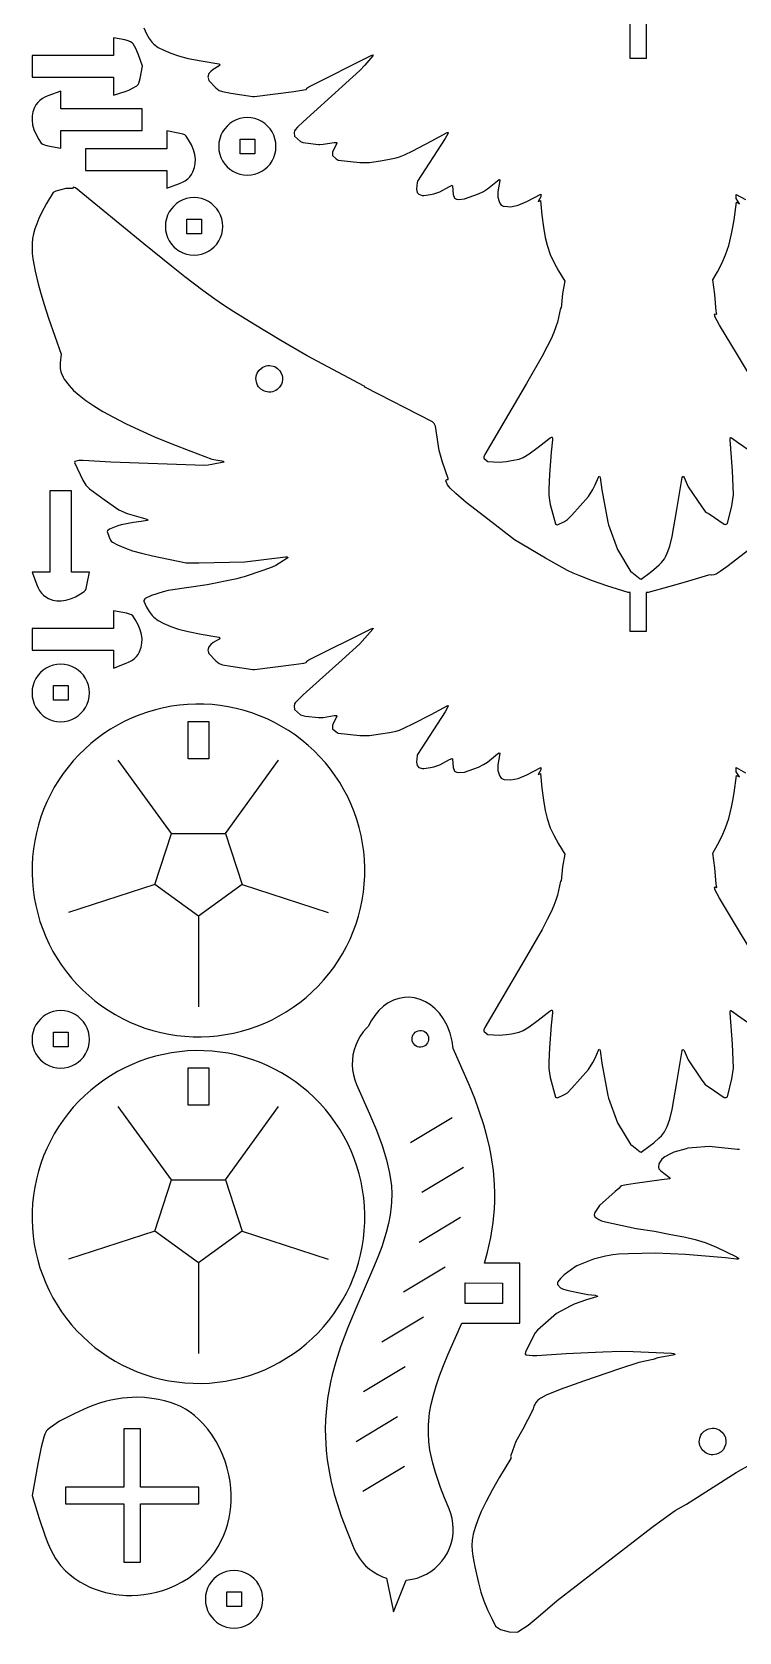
# Model space of a CAD drawing. Header units: millimetres. Extents: x 5 to 593, y 5 to 395.
# Drawn here: x 5 to 111.1, y 5.8 to 245.9 of the extents above; entities that cross this region are included whole.
import ezdxf

# ---------------------------------------------------------------- set-up
doc = ezdxf.new("R2010")
doc.units = ezdxf.units.MM
doc.layers.add('CUT', color=1, linetype='Continuous')
doc.layers.add('ENGRAVE', color=5, linetype='Continuous')

msp = doc.modelspace()

# ---------------------------------------------------------------- linework, layer by layer
at = {"layer": 'CUT'}
for points in [[(97.13, 247.77), (97.13, 241.89), (94.74, 241.89), (94.73, 247.77)], [(21.76, 246.47), (22.17, 245.57), (22.57, 244.88), (23.02, 244.29), (23.29, 244.03), (23.93, 243.55), (24.75, 243.11), (25.81, 242.67), (26.99, 242.27), (28.44, 241.9), (30.36, 241.51), (33.03, 241.06), (33.12, 241.01), (33.17, 240.89), (33.07, 240.77), (32.16, 240.22), (31.82, 239.93), (31.54, 239.61), (31.39, 239.09), (31.4, 238.96), (31.52, 238.59), (32.57, 237.48), (33.05, 237.09), (33.57, 236.91), (34.83, 236.69), (38.11, 236.17), (38.39, 236.17), (44.27, 236.93), (45.79, 237.16), (46.13, 237.25), (46.22, 237.3), (46.17, 237.39), (46.22, 237.45), (46.52, 237.64), (55.86, 242.31), (56.18, 242.42), (56.2, 242.36), (56.15, 242.26), (54.94, 240.88), (54.16, 240.06), (51.54, 237.66), (45.67, 232.37), (44.83, 231.56), (44.48, 231.19), (44.37, 231.02), (44.32, 230.7), (44.37, 230.21), (45.3, 229.41), (45.65, 229.29), (46.04, 229.21), (47.98, 228.99), (48.2, 228.99), (48.69, 229.01), (50.35, 229.28), (50.68, 229.29), (50.73, 229.23), (50.74, 229.12), (50.2, 228.08), (50.1, 227.8), (50.06, 227.42), (50.09, 227.31), (50.65, 226.82), (50.94, 226.63), (54.16, 226.29), (55.65, 226.29), (57.29, 226.52), (58.63, 226.75), (59.65, 226.96), (60.12, 227.11), (60.87, 227.43), (62.14, 228.03), (64.9, 229.46), (67.3, 230.75), (67.41, 230.79), (67.44, 230.71), (67.4, 230.57), (66.99, 229.86), (62.82, 223.46), (62.76, 223.29), (62.67, 222.27), (62.77, 221.78), (63.04, 221.51), (63.55, 221.34), (63.8, 221.33), (64.79, 221.47), (65.28, 221.57), (66.17, 221.89), (67.63, 222.68), (68.04, 222.86), (68.09, 222.78), (68.16, 221.49), (68.39, 220.93), (68.67, 220.77), (69.02, 220.73), (69.86, 220.81), (71.97, 221.55), (72.73, 221.94), (73.31, 222.31), (74.83, 223.54), (75.09, 223.7), (75.16, 223.65), (75.18, 223.59), (74.89, 221.89), (74.87, 221.58), (74.9, 221.05), (75.08, 220.43), (75.19, 220.18), (75.37, 219.89), (75.67, 219.73), (75.84, 219.7), (76.83, 219.64), (77.95, 219.85), (79.21, 220.41), (81.32, 221.5), (81.31, 221.12), (80.94, 220.43), (81.3, 220.59), (81.49, 218.38), (81.71, 216.57), (81.97, 215.04), (82.26, 213.85), (82.75, 212.45), (83.26, 211.33), (83.97, 210.02), (84.92, 208.47), (84.59, 206.6), (84.39, 204.41), (84.3, 204.41), (83.81, 202.32), (83.59, 201.59), (83.29, 200.78), (82.87, 199.83), (82.29, 198.66), (81.51, 197.2), (79.19, 193.12), (72.92, 182.48), (72.79, 182.13), (72.8, 181.92), (73.16, 181.55), (73.36, 181.43), (75.09, 181.32), (76.17, 181.42), (76.93, 181.54), (78.09, 181.78), (78.68, 182.03), (79.6, 182.58), (80.92, 183.55), (82.75, 184.96), (82.91, 185.07), (83.01, 185.06), (83.07, 184.88), (83.06, 184.67), (82.88, 182.83), (82.63, 179.43), (82.54, 177.28), (82.55, 176.33), (82.61, 175.6), (82.73, 174.97), (83.55, 172.03), (83.68, 171.95), (83.84, 171.92), (84.88, 172.41), (85.31, 172.68), (85.97, 173.35), (88.48, 176.15), (89.11, 177.2), (89.47, 177.88), (89.98, 179.05), (90.05, 179.16), (90.14, 179.22), (90.21, 179.01), (90.49, 177.14), (91.38, 172.28), (91.49, 171.88), (92.82, 168.19), (94.83, 164.85), (94.94, 164.79), (95, 164.81), (96.21, 163.81), (96.39, 163.76), (97.74, 164.75), (98.27, 165.18), (99.1, 165.91), (99.41, 166.24), (99.87, 166.82), (100.04, 167.1), (100.29, 167.63), (100.67, 168.71), (101.01, 170.16), (101.75, 174.21), (102.52, 179.01), (102.65, 179.16), (102.73, 179.14), (102.83, 179.02), (103.45, 177.62), (105.49, 174.59), (105.99, 173.92), (106.17, 173.77), (106.58, 173.54), (108.83, 171.98), (108.98, 171.96), (109.15, 171.98), (109.31, 172.08), (109.97, 174.77), (110.23, 176.38), (110.19, 177.63), (110.06, 179.98), (109.72, 184.66), (109.72, 184.81), (109.78, 185), (109.85, 185.01), (110.1, 184.88), (110.84, 184.31), (114.48, 181.79)], [(115.47, 170.38), (109.24, 165.62), (108.25, 164.9), (107.63, 164.48), (107.27, 164.38), (106.92, 164.35), (106.76, 164.4), (106.46, 164.33), (103, 163.3), (100.67, 162.65), (97.43, 161.77), (97.13, 161.77), (97.13, 155.89), (94.74, 155.89), (94.73, 161.77), (94.43, 161.77), (91.25, 162.77), (89.1, 163.52), (87.19, 164.23), (86.2, 164.66), (85.35, 165.07), (82.05, 166.92), (77.39, 169.66), (72.93, 173.08), (70.14, 175.27), (68.57, 176.6), (67.75, 177.4), (67.35, 177.92), (67.1, 178.48), (67.11, 178.6), (67.2, 178.68), (67.44, 178.69), (67.41, 178.84), (66.6, 181.32), (66.09, 183.08), (65.52, 186.7), (65.33, 187.11), (65.08, 187.38), (54.92, 192.58), (54.91, 192.65), (54.85, 192.7), (46.29, 197.24), (42.33, 199.56), (38.28, 202.01), (35.25, 203.88), (33.73, 204.87), (32.44, 205.74), (30.62, 207.07), (27.92, 209.14), (25.9, 210.72), (21.77, 214.06), (11.54, 222.49), (11.19, 222.57), (11.16, 222.53), (11.19, 222.43), (11, 222.39), (10.05, 222.36), (8.59, 221.96), (8.15, 221.75), (7.19, 220.13), (6.44, 218.73), (6.03, 217.88), (5.7, 217.09), (5.43, 216.33), (5.23, 215.59), (5.09, 214.87), (5.02, 214.14), (5, 213.4), (5.04, 212.62), (5.13, 211.8), (5.48, 209.98), (5.93, 208.05), (6.32, 206.62), (6.82, 204.94), (7.47, 202.93), (9.37, 197.49), (9.21, 196.23), (9.22, 195.38), (9.32, 194.85), (9.4, 194.59), (9.65, 194.04), (9.83, 193.75), (10.56, 192.79), (11.24, 192.08), (12.07, 191.34), (13.07, 190.57), (14.25, 189.77), (15.63, 188.92), (17.22, 188.04), (19.03, 187.12), (21.09, 186.15), (23.39, 185.13), (25.97, 184.06), (28.83, 182.94), (31.99, 181.77), (33.45, 181.5), (33.66, 181.44), (33.79, 181.35), (33.78, 181.32), (31.97, 180.94), (31.4, 180.84), (30.87, 180.81), (16.83, 181.29), (12.67, 181.54), (12.03, 181.54), (11.44, 181.42), (11.37, 181.28), (12.63, 178.6), (13.08, 177.85), (13.36, 177.55), (13.63, 177.31), (15.82, 175.68), (18.02, 174.16), (19.27, 173.61), (22.06, 172.78), (22.39, 172.64), (22.36, 172.58), (22.26, 172.55), (21.38, 172.41), (20.21, 172.27), (18.36, 171.9), (17.88, 171.77), (16.64, 171.27), (16.32, 171), (16.27, 170.88), (16.55, 170.03), (16.75, 169.62), (16.87, 169.47), (17.08, 169.29), (17.81, 168.89), (19, 168.38), (20.07, 168.01), (21.42, 167.64), (23.05, 167.26), (28.11, 166.19), (30.01, 166.18), (36.9, 166.35), (43.05, 167.09), (43.3, 167.1), (43.4, 167.02), (43.37, 166.93), (42.15, 166.16), (41.57, 165.82), (41.02, 165.56), (39.64, 165.06), (36.82, 164.12), (36.24, 163.96), (35.74, 163.78), (31.25, 162.9), (25.43, 162.04), (24.69, 161.86), (22.93, 161.32), (21.99, 160.87), (21.9, 160.81), (21.75, 160.57), (21.76, 160.47), (22.17, 159.57), (22.57, 158.88), (23.02, 158.29), (23.29, 158.03), (23.93, 157.55), (24.75, 157.11), (25.81, 156.67), (26.99, 156.27), (28.44, 155.9), (30.36, 155.51), (33.03, 155.06), (33.12, 155.01), (33.17, 154.89), (33.07, 154.77), (32.16, 154.22), (31.82, 153.93), (31.54, 153.61), (31.39, 153.09), (31.4, 152.96), (31.52, 152.59), (32.57, 151.48), (33.05, 151.09), (33.57, 150.91), (34.83, 150.69), (38.11, 150.17), (38.39, 150.17), (44.27, 150.93), (45.79, 151.16), (46.13, 151.25), (46.22, 151.3), (46.17, 151.39), (46.22, 151.45), (46.52, 151.64), (55.86, 156.31), (56.18, 156.42), (56.2, 156.36), (56.15, 156.26), (54.94, 154.88), (54.16, 154.06), (51.54, 151.66), (45.67, 146.37), (44.83, 145.56), (44.48, 145.19), (44.37, 145.02), (44.32, 144.7), (44.37, 144.21), (45.3, 143.41), (45.65, 143.29), (46.04, 143.21), (47.98, 142.99), (48.2, 142.99), (48.69, 143.01), (50.35, 143.28), (50.68, 143.29), (50.73, 143.23), (50.74, 143.12), (50.2, 142.08), (50.1, 141.8), (50.06, 141.42), (50.09, 141.31), (50.65, 140.82), (50.94, 140.63), (54.16, 140.29), (55.65, 140.29), (57.29, 140.52), (58.63, 140.75), (59.65, 140.96), (60.12, 141.11), (60.87, 141.43), (62.14, 142.03), (64.9, 143.46), (67.3, 144.75), (67.41, 144.79), (67.44, 144.71), (67.4, 144.57), (66.99, 143.86), (62.82, 137.46), (62.76, 137.29), (62.67, 136.27), (62.77, 135.78), (63.04, 135.51), (63.55, 135.34), (63.8, 135.33), (64.79, 135.47), (65.28, 135.57), (66.17, 135.89), (67.63, 136.68), (68.04, 136.86), (68.09, 136.78), (68.16, 135.49), (68.39, 134.93), (68.67, 134.77), (69.02, 134.73), (69.86, 134.81), (71.97, 135.55), (72.73, 135.94), (73.31, 136.31), (74.83, 137.54), (75.09, 137.7), (75.16, 137.65), (75.18, 137.59), (74.89, 135.89), (74.87, 135.58), (74.9, 135.05), (75.08, 134.43), (75.19, 134.18), (75.37, 133.89), (75.67, 133.73), (75.84, 133.7), (76.83, 133.64), (77.95, 133.85), (79.21, 134.41), (81.32, 135.5), (81.31, 135.12), (80.94, 134.43), (81.3, 134.59), (81.49, 132.38), (81.71, 130.57), (81.97, 129.04), (82.26, 127.85), (82.75, 126.45), (83.26, 125.33), (83.97, 124.02), (84.92, 122.47), (84.59, 120.6), (84.39, 118.41), (84.3, 118.41), (83.81, 116.32), (83.59, 115.59), (83.29, 114.78), (82.87, 113.83), (82.29, 112.66), (81.51, 111.2), (79.19, 107.12), (72.92, 96.48), (72.79, 96.13), (72.8, 95.92), (73.16, 95.55), (73.36, 95.43), (75.09, 95.32), (76.17, 95.42), (76.93, 95.54), (78.09, 95.78), (78.68, 96.03), (79.6, 96.58), (80.92, 97.55), (82.75, 98.96), (82.91, 99.07), (83.01, 99.06), (83.07, 98.88), (83.06, 98.67), (82.88, 96.83), (82.63, 93.43), (82.54, 91.28), (82.55, 90.33), (82.61, 89.6), (82.73, 88.97), (83.55, 86.03), (83.68, 85.95), (83.84, 85.92), (84.88, 86.41), (85.31, 86.68), (85.97, 87.35), (88.48, 90.15), (89.11, 91.2), (89.47, 91.88), (89.98, 93.05), (90.05, 93.16), (90.14, 93.22), (90.21, 93.01), (90.49, 91.14), (91.38, 86.28), (91.49, 85.88), (92.82, 82.19), (94.83, 78.85), (94.94, 78.79), (95, 78.81), (96.21, 77.81), (96.39, 77.76), (97.74, 78.75), (98.27, 79.18), (99.1, 79.91), (99.41, 80.24), (99.87, 80.82), (100.04, 81.1), (100.29, 81.63), (100.67, 82.71), (101.01, 84.16), (101.75, 88.21), (102.52, 93.01), (102.65, 93.16), (102.73, 93.14), (102.83, 93.02), (103.45, 91.62), (105.49, 88.59), (105.99, 87.92), (106.17, 87.77), (106.58, 87.54), (108.83, 85.98), (108.98, 85.96), (109.15, 85.98), (109.31, 86.08), (109.97, 88.77), (110.23, 90.38), (110.19, 91.63), (110.06, 93.98), (109.72, 98.66), (109.72, 98.81), (109.78, 99), (109.85, 99.01), (110.1, 98.88), (110.84, 98.31), (114.48, 95.79)], [(119.86, 182.38), (110.81, 197.39), (108.14, 201.88), (107.43, 203.17), (107.43, 203.32), (107.38, 203.51), (107.46, 203.47), (107.45, 203.54), (107.49, 203.56), (107.69, 203.49), (107.71, 203.54), (107.61, 203.98), (107.45, 206.45), (107.11, 208.65), (107.82, 209.89), (108.48, 211.13), (109.03, 212.41), (109.51, 213.84), (109.93, 215.56), (110.12, 216.56), (110.31, 217.67), (110.66, 220.31), (111.12, 220.09), (110.65, 220.85), (110.63, 221.48), (112.04, 220.71)], [(119.86, 96.38), (110.81, 111.39), (108.14, 115.88), (107.43, 117.17), (107.43, 117.32), (107.38, 117.51), (107.46, 117.47), (107.45, 117.54), (107.49, 117.56), (107.69, 117.49), (107.71, 117.54), (107.61, 117.98), (107.45, 120.45), (107.11, 122.65), (107.82, 123.89), (108.48, 125.13), (109.03, 126.41), (109.51, 127.84), (109.93, 129.56), (110.12, 130.56), (110.31, 131.67), (110.66, 134.31), (111.12, 134.09), (110.65, 134.85), (110.63, 135.48), (112.04, 134.71)], [(111.15, 78.18), (110.81, 78.15), (106.56, 78.6), (104.01, 78.44), (103.36, 78.38), (103.12, 78.28), (101.26, 77.76), (100.79, 77.54), (99.92, 77.07), (99.47, 76.71), (99.26, 76.44), (99.02, 76.03), (99, 75.52), (99.04, 75.28), (99.32, 74.97), (100.63, 73.98), (100.72, 73.88), (100.69, 73.78), (99.41, 73.63), (95.49, 73.08), (94.16, 72.87), (93.44, 72.7), (93.3, 72.62), (93.05, 72.33), (92.5, 71.87), (90.14, 69.74), (89.42, 68.69), (89.38, 68.59), (89.35, 68.34), (89.43, 68.07), (90.03, 67.65), (90.41, 67.46), (91.03, 67.29), (95.62, 66.31), (98.37, 65.89), (100.58, 65.48), (103.05, 65.01), (104.47, 64.68), (106, 64.2), (107.67, 63.51), (110.7, 62.06), (110.96, 61.85), (110.99, 61.78), (110.86, 61.72), (110.66, 61.71), (109.03, 61.9), (103.01, 62.4), (98.52, 62.59), (94.46, 62.51), (92.97, 62.45), (92.11, 62.38), (91.02, 62.18), (89.25, 61.7), (86.74, 60.71), (86.48, 60.57), (84.82, 59.34), (84.3, 58.8), (83.87, 58.31), (83.83, 58.2), (83.82, 57.93), (84.3, 57.43), (84.59, 57.24), (85.22, 57.04), (86.9, 56.71), (88.4, 56.42), (89.48, 56.29), (89.75, 56.19), (89.83, 56.16), (89.84, 56.12), (89.7, 56.05), (88.2, 55.6), (86.34, 54.96), (85.72, 54.65), (83.68, 53.55), (81.22, 51.42), (80.83, 51.04), (80.49, 50.65), (79.02, 47.8), (78.98, 47.48), (79.08, 47.33), (80.08, 47.26), (80.72, 47.25), (85.14, 47.55), (90.63, 47.82), (93.36, 47.91), (95.17, 47.87), (100.93, 47.61), (101.26, 47.56), (101.41, 47.47), (101.44, 47.41), (101.34, 47.34), (101.15, 47.29), (98.88, 46.88), (98.16, 46.66), (96.04, 46.2), (93.13, 45.23), (87.71, 43.39), (84.22, 42.13), (82.12, 41.28), (81.32, 40.87), (80.86, 40.55), (80.61, 40.26), (80.42, 39.92), (80.3, 39.66), (80.19, 39.23), (80.02, 38.88), (78.62, 36.2), (77.59, 34.34), (76.82, 32.26), (76.8, 32.15), (76.83, 32.07), (76.85, 31.81), (75.14, 28.99), (74.03, 27.04), (73.12, 25.34), (72.4, 23.86), (71.86, 22.58), (71.46, 21.45), (71.2, 20.45), (71.05, 19.55), (71, 18.72), (71.03, 17.92), (71.12, 17.14), (71.42, 15.52), (71.96, 13.15), (72.35, 11.75), (72.8, 10.42), (73.35, 9.08), (74.01, 7.67), (74.55, 6.62), (75.26, 6.15), (76.57, 5.8), (77.74, 5.76), (77.9, 5.81), (79.43, 6.79), (80.95, 8.03), (83.79, 10.51), (98.05, 21.48), (100.42, 23.27), (101.47, 24), (103.16, 24.96), (110.63, 29.68), (112.66, 30.84)]]:
    msp.add_lwpolyline(points, dxfattribs=at)
for points in [[(17.21, 239.07), (17.21, 236.4), (18.98, 236.91), (19.53, 237.11), (20.7, 237.79), (20.9, 238), (21.02, 238.2), (21.21, 238.88), (21.56, 240.75), (20.96, 242.45), (20.57, 243.39), (20.18, 244.07), (20.01, 244.25), (19.78, 244.4), (19.43, 244.54), (18.9, 244.67), (17.21, 245), (17.21, 242.33), (5, 242.33), (5, 239.07)], [(9.3, 234.33), (9.3, 237), (7.38, 236.28), (6.94, 236.08), (6.56, 235.87), (6.16, 235.57), (5.85, 235.28), (5.59, 234.94), (5.37, 234.55), (5.13, 233.87), (5.02, 233.29), (5, 232.62), (5.09, 231.93), (5.28, 231.23), (5.6, 230.49), (6.04, 229.71), (6.39, 229.16), (6.6, 229), (6.87, 228.9), (7.36, 228.77), (9.3, 228.4), (9.3, 231.07), (21.51, 231.07), (21.51, 234.33)], [(33.04, 228.09), (33.15, 227.53), (33.34, 227), (33.59, 226.5), (33.9, 226.04), (34.26, 225.63), (34.67, 225.26), (35.13, 224.95), (35.63, 224.7), (36.16, 224.51), (36.72, 224.4), (37.3, 224.36), (37.88, 224.4), (38.44, 224.51), (38.97, 224.7), (39.47, 224.95), (39.93, 225.26), (40.34, 225.63), (40.7, 226.04), (41.01, 226.5), (41.26, 227), (41.45, 227.53), (41.56, 228.09), (41.6, 228.68), (41.56, 229.27), (41.45, 229.83), (41.26, 230.36), (41.01, 230.86), (40.7, 231.32), (40.34, 231.73), (39.93, 232.1), (39.47, 232.41), (38.97, 232.66), (38.44, 232.85), (37.88, 232.96), (37.3, 233), (36.72, 232.96), (36.16, 232.85), (35.63, 232.66), (35.13, 232.41), (34.67, 232.1), (34.26, 231.73), (33.9, 231.32), (33.59, 230.86), (33.34, 230.36), (33.15, 229.83), (33.04, 229.27), (33, 228.68)], [(25.21, 225.07), (25.21, 222.4), (27.12, 223.12), (27.57, 223.32), (27.95, 223.53), (28.35, 223.83), (28.65, 224.12), (28.92, 224.46), (29.14, 224.85), (29.38, 225.53), (29.48, 226.12), (29.51, 226.79), (29.42, 227.47), (29.22, 228.17), (28.91, 228.91), (28.47, 229.69), (28.11, 230.24), (27.91, 230.4), (27.64, 230.5), (27.15, 230.63), (25.21, 231), (25.21, 228.33), (13, 228.33), (13, 225.07)], [(38.4, 229.78), (38.4, 227.58), (36.2, 227.58), (36.2, 229.78)], [(33.56, 217.27), (33.45, 217.83), (33.26, 218.36), (33.01, 218.86), (32.7, 219.32), (32.34, 219.73), (31.93, 220.1), (31.47, 220.41), (30.97, 220.66), (30.44, 220.85), (29.88, 220.96), (29.3, 221), (28.72, 220.96), (28.16, 220.85), (27.63, 220.66), (27.13, 220.41), (26.67, 220.1), (26.26, 219.73), (25.9, 219.32), (25.59, 218.86), (25.34, 218.36), (25.15, 217.83), (25.04, 217.27), (25, 216.68), (25.04, 216.09), (25.15, 215.53), (25.34, 215), (25.59, 214.5), (25.9, 214.04), (26.26, 213.63), (26.67, 213.26), (27.13, 212.95), (27.63, 212.7), (28.16, 212.51), (28.72, 212.4), (29.3, 212.36), (29.88, 212.4), (30.44, 212.51), (30.97, 212.7), (31.47, 212.95), (31.93, 213.26), (32.34, 213.63), (32.7, 214.04), (33.01, 214.5), (33.26, 215), (33.45, 215.53), (33.56, 216.09), (33.6, 216.68)], [(30.4, 217.78), (30.4, 215.58), (28.2, 215.58), (28.2, 217.78)], [(39.04, 195.07), (39.41, 195.43), (39.62, 195.56), (40.1, 195.75), (40.37, 195.8), (40.64, 195.81), (41.17, 195.73), (41.41, 195.64), (41.85, 195.37), (42.2, 195), (42.34, 194.78), (42.53, 194.3), (42.58, 194.04), (42.59, 193.77), (42.51, 193.24), (42.41, 192.99), (42.14, 192.55), (41.77, 192.2), (41.56, 192.06), (41.08, 191.87), (40.81, 191.83), (40.54, 191.81), (40.01, 191.9), (39.77, 191.99), (39.33, 192.26), (38.98, 192.63), (38.84, 192.85), (38.65, 193.33), (38.6, 193.59), (38.59, 193.86), (38.67, 194.39), (38.77, 194.64)], [(7.67, 164.79), (5, 164.79), (5.72, 162.88), (5.92, 162.43), (6.13, 162.05), (6.43, 161.65), (6.72, 161.35), (7.06, 161.08), (7.45, 160.86), (8.13, 160.62), (8.71, 160.52), (9.38, 160.49), (10.07, 160.58), (10.77, 160.78), (11.51, 161.09), (12.29, 161.53), (12.84, 161.89), (13, 162.09), (13.1, 162.36), (13.23, 162.85), (13.6, 164.79), (10.93, 164.79), (10.93, 177), (7.67, 177)], [(17.21, 153.07), (17.21, 150.4), (19.12, 151.12), (19.57, 151.32), (19.95, 151.53), (20.35, 151.83), (20.65, 152.12), (20.92, 152.46), (21.14, 152.85), (21.38, 153.53), (21.48, 154.12), (21.51, 154.79), (21.42, 155.47), (21.22, 156.17), (20.91, 156.91), (20.47, 157.69), (20.11, 158.24), (19.91, 158.4), (19.64, 158.5), (19.15, 158.63), (17.21, 159), (17.21, 156.33), (5, 156.33), (5, 153.07)], [(13.56, 147.27), (13.45, 147.83), (13.26, 148.36), (13.01, 148.86), (12.7, 149.32), (12.34, 149.73), (11.93, 150.1), (11.47, 150.41), (10.97, 150.66), (10.44, 150.85), (9.88, 150.96), (9.3, 151), (8.72, 150.96), (8.16, 150.85), (7.63, 150.66), (7.13, 150.41), (6.67, 150.1), (6.26, 149.73), (5.9, 149.32), (5.59, 148.86), (5.34, 148.36), (5.15, 147.83), (5.04, 147.27), (5, 146.68), (5.04, 146.09), (5.15, 145.53), (5.34, 145), (5.59, 144.5), (5.9, 144.04), (6.26, 143.63), (6.67, 143.26), (7.13, 142.95), (7.63, 142.7), (8.16, 142.51), (8.72, 142.4), (9.3, 142.36), (9.88, 142.4), (10.44, 142.51), (10.97, 142.7), (11.47, 142.95), (11.93, 143.26), (12.34, 143.63), (12.7, 144.04), (13.01, 144.5), (13.26, 145), (13.45, 145.53), (13.56, 146.09), (13.6, 146.68)], [(10.4, 147.78), (10.4, 145.58), (8.2, 145.58), (8.2, 147.78)], [(54.93, 120.44), (54.88, 121.67), (54.77, 122.89), (54.6, 124.1), (54.37, 125.3), (54.09, 126.5), (53.74, 127.67), (53.34, 128.83), (52.88, 129.96), (52.36, 131.08), (51.79, 132.16), (51.17, 133.22), (50.5, 134.24), (49.78, 135.23), (49.01, 136.19), (48.19, 137.1), (47.33, 137.98), (46.43, 138.81), (45.49, 139.59), (44.51, 140.33), (43.5, 141.02), (42.45, 141.66), (41.38, 142.24), (40.27, 142.78), (39.14, 143.26), (37.99, 143.68), (36.82, 144.04), (35.64, 144.35), (34.44, 144.6), (33.23, 144.79), (32.01, 144.92), (30.78, 144.99), (29.56, 145), (28.33, 144.95), (27.11, 144.84), (25.9, 144.67), (24.7, 144.44), (23.5, 144.15), (22.33, 143.81), (21.17, 143.4), (20.04, 142.94), (18.92, 142.43), (17.84, 141.86), (16.78, 141.24), (15.76, 140.57), (14.77, 139.84), (13.81, 139.07), (12.9, 138.26), (12.02, 137.4), (11.19, 136.5), (10.41, 135.56), (9.67, 134.58), (8.98, 133.56), (8.34, 132.52), (7.76, 131.44), (7.22, 130.34), (6.74, 129.21), (6.32, 128.06), (5.96, 126.89), (5.65, 125.7), (5.4, 124.5), (5.21, 123.29), (5.08, 122.07), (5.01, 120.85), (5, 119.62), (5.05, 118.4), (5.16, 117.18), (5.33, 115.97), (5.56, 114.76), (5.85, 113.57), (6.19, 112.39), (6.6, 111.24), (7.06, 110.1), (7.57, 108.99), (8.14, 107.9), (8.76, 106.85), (9.43, 105.82), (10.16, 104.83), (10.93, 103.88), (11.74, 102.96), (12.6, 102.09), (13.5, 101.26), (14.44, 100.47), (15.42, 99.74), (16.44, 99.05), (17.48, 98.41), (18.56, 97.82), (19.66, 97.29), (20.79, 96.81), (21.94, 96.39), (23.11, 96.02), (24.3, 95.71), (25.5, 95.47), (26.71, 95.28), (27.93, 95.15), (29.15, 95.08), (30.38, 95.07), (31.6, 95.12), (32.82, 95.23), (34.03, 95.4), (35.24, 95.63), (36.43, 95.91), (37.61, 96.26), (38.76, 96.66), (39.9, 97.12), (41.01, 97.64), (42.1, 98.21), (43.15, 98.83), (44.18, 99.5), (45.17, 100.22), (46.12, 100.99), (47.04, 101.81), (47.91, 102.67), (48.74, 103.57), (49.53, 104.51), (50.26, 105.49), (50.95, 106.5), (51.59, 107.55), (52.18, 108.62), (52.71, 109.73), (53.19, 110.86), (53.61, 112.01), (53.98, 113.18), (54.29, 114.36), (54.53, 115.56), (54.72, 116.77), (54.85, 117.99), (54.92, 119.22)], [(31.52, 136.81), (28.42, 136.81), (28.42, 142.4), (31.52, 142.4)], [(55.44, 96.62), (55.18, 96.38), (54.69, 95.81), (54.25, 95.19), (53.87, 94.53), (53.56, 93.84), (53.32, 93.12), (53.15, 92.38), (53.06, 91.63), (53.04, 90.87), (53.09, 90.11), (53.22, 89.36), (53.42, 88.63), (53.69, 87.92), (55.63, 83.53), (56.66, 81.08), (57.52, 78.78), (58.19, 76.63), (58.65, 74.62), (58.85, 73.35), (58.91, 72.72), (58.97, 71.49), (58.94, 70.26), (58.89, 69.64), (58.74, 68.38), (58.49, 67.08), (58.15, 65.72), (57.46, 63.56), (56.89, 62.03), (56.25, 60.44), (53.57, 54.33), (52.36, 51.45), (51.28, 48.56), (50.56, 46.31), (50.03, 44.35), (49.78, 43.25), (49.52, 41.91), (49.34, 40.78), (49.11, 38.76), (49.04, 37.61), (49, 36.19), (49.01, 35.03), (49.14, 33), (49.29, 31.6), (49.62, 29.6), (49.9, 28.27), (50.4, 26.3), (50.76, 25.06), (51.4, 23.14), (52.16, 21.11), (53.35, 18.21), (53.69, 17.52), (54.08, 16.88), (54.54, 16.27), (55.05, 15.71), (55.62, 15.21), (56.23, 14.77), (56.89, 14.38), (57.58, 14.06), (58.2, 13.85), (59.22, 8.77), (61.13, 13.54), (62.05, 13.67), (62.78, 13.86), (63.49, 14.12), (64.17, 14.45), (64.82, 14.85), (65.43, 15.31), (65.98, 15.82), (66.49, 16.39), (66.93, 17), (67.32, 17.65), (67.63, 18.34), (67.88, 19.06), (68.06, 19.8), (68.16, 20.55), (68.19, 21.31), (68.15, 22.06), (68.03, 22.81), (67.84, 23.55), (67.58, 24.26), (66.88, 25.91), (66.27, 27.47), (65.51, 29.69), (65.11, 31.09), (64.81, 32.42), (64.7, 33.07), (64.54, 34.33), (64.46, 35.57), (64.47, 36.79), (64.57, 38.04), (64.65, 38.67), (64.88, 39.96), (65.21, 41.31), (65.63, 42.72), (66.14, 44.2), (66.73, 45.75), (67.4, 47.36), (69.48, 52.09), (78.16, 52.09), (78.16, 61.05), (78.16, 61.09), (78.13, 61.09), (72.9, 61.09), (73.35, 62.75), (73.83, 64.96), (74.18, 67.23), (74.36, 69.26), (74.41, 70.41), (74.42, 71.56), (74.38, 72.98), (74.21, 75.01), (73.88, 77.28), (73.61, 78.62), (73.13, 80.59), (72.78, 81.85), (72.1, 83.91), (71.41, 85.81), (70.62, 87.77), (68.19, 93.34), (68.04, 94.4), (67.72, 95.62), (67.27, 96.76), (66.68, 97.81), (66.11, 98.6), (65.47, 99.29), (64.76, 99.87), (64.01, 100.34), (63.21, 100.69), (62.39, 100.91), (61.55, 101), (60.88, 100.98), (60.05, 100.83), (59.23, 100.56), (58.45, 100.16), (57.72, 99.65), (57.04, 99.02), (56.42, 98.29), (55.88, 97.48)], [(13.56, 95.27), (13.45, 95.83), (13.26, 96.36), (13.01, 96.86), (12.7, 97.32), (12.34, 97.73), (11.93, 98.1), (11.47, 98.41), (10.97, 98.66), (10.44, 98.85), (9.88, 98.96), (9.3, 99), (8.72, 98.96), (8.16, 98.85), (7.63, 98.66), (7.13, 98.41), (6.67, 98.1), (6.26, 97.73), (5.9, 97.32), (5.59, 96.86), (5.34, 96.36), (5.15, 95.83), (5.04, 95.27), (5, 94.68), (5.04, 94.09), (5.15, 93.53), (5.34, 93), (5.59, 92.5), (5.9, 92.04), (6.26, 91.63), (6.67, 91.26), (7.13, 90.95), (7.63, 90.7), (8.16, 90.51), (8.72, 90.4), (9.3, 90.36), (9.88, 90.4), (10.44, 90.51), (10.97, 90.7), (11.47, 90.95), (11.93, 91.26), (12.34, 91.63), (12.7, 92.04), (13.01, 92.5), (13.26, 93), (13.45, 93.53), (13.56, 94.09), (13.6, 94.68)], [(10.4, 95.78), (10.4, 93.58), (8.2, 93.58), (8.2, 95.78)], [(63.09, 93.53), (62.85, 93.59), (62.63, 93.69), (62.43, 93.83), (62.26, 94.01), (62.13, 94.22), (62.05, 94.45), (62.01, 94.69), (62.02, 94.93), (62.07, 95.17), (62.17, 95.4), (62.32, 95.59), (62.49, 95.76), (62.7, 95.89), (62.93, 95.98), (63.17, 96.02), (63.42, 96.01), (63.66, 95.95), (63.88, 95.85), (64.08, 95.71), (64.25, 95.53), (64.38, 95.32), (64.46, 95.09), (64.5, 94.85), (64.49, 94.61), (64.44, 94.37), (64.34, 94.15), (64.19, 93.95), (64.02, 93.78), (63.81, 93.65), (63.58, 93.56), (63.34, 93.52)], [(54.93, 68.44), (54.88, 69.67), (54.77, 70.89), (54.6, 72.1), (54.37, 73.3), (54.09, 74.5), (53.74, 75.67), (53.34, 76.83), (52.88, 77.96), (52.36, 79.08), (51.79, 80.16), (51.17, 81.22), (50.5, 82.24), (49.78, 83.23), (49.01, 84.19), (48.19, 85.1), (47.33, 85.98), (46.43, 86.81), (45.49, 87.59), (44.51, 88.33), (43.5, 89.02), (42.45, 89.66), (41.38, 90.24), (40.27, 90.78), (39.14, 91.26), (37.99, 91.68), (36.82, 92.04), (35.64, 92.35), (34.44, 92.6), (33.23, 92.79), (32.01, 92.92), (30.78, 92.99), (29.56, 93), (28.33, 92.95), (27.11, 92.84), (25.9, 92.67), (24.7, 92.44), (23.5, 92.15), (22.33, 91.81), (21.17, 91.4), (20.04, 90.94), (18.92, 90.43), (17.84, 89.86), (16.78, 89.24), (15.76, 88.57), (14.77, 87.84), (13.81, 87.07), (12.9, 86.26), (12.02, 85.4), (11.19, 84.5), (10.41, 83.56), (9.67, 82.58), (8.98, 81.56), (8.34, 80.52), (7.76, 79.44), (7.22, 78.34), (6.74, 77.21), (6.32, 76.06), (5.96, 74.89), (5.65, 73.7), (5.4, 72.5), (5.21, 71.29), (5.08, 70.07), (5.01, 68.85), (5, 67.62), (5.05, 66.4), (5.16, 65.18), (5.33, 63.97), (5.56, 62.76), (5.85, 61.57), (6.19, 60.39), (6.6, 59.24), (7.06, 58.1), (7.57, 56.99), (8.14, 55.9), (8.76, 54.85), (9.43, 53.82), (10.16, 52.83), (10.93, 51.88), (11.74, 50.96), (12.6, 50.09), (13.5, 49.26), (14.44, 48.47), (15.42, 47.74), (16.44, 47.05), (17.48, 46.41), (18.56, 45.82), (19.66, 45.29), (20.79, 44.81), (21.94, 44.39), (23.11, 44.02), (24.3, 43.71), (25.5, 43.47), (26.71, 43.28), (27.93, 43.15), (29.15, 43.08), (30.38, 43.07), (31.6, 43.12), (32.82, 43.23), (34.03, 43.4), (35.24, 43.63), (36.43, 43.91), (37.61, 44.26), (38.76, 44.66), (39.9, 45.12), (41.01, 45.64), (42.1, 46.21), (43.15, 46.83), (44.18, 47.5), (45.17, 48.22), (46.12, 48.99), (47.04, 49.81), (47.91, 50.67), (48.74, 51.57), (49.53, 52.51), (50.26, 53.49), (50.95, 54.5), (51.59, 55.55), (52.18, 56.62), (52.71, 57.73), (53.19, 58.86), (53.61, 60.01), (53.98, 61.18), (54.29, 62.36), (54.53, 63.56), (54.72, 64.77), (54.85, 65.99), (54.92, 67.22)], [(31.52, 84.81), (28.42, 84.81), (28.42, 90.4), (31.52, 90.4)], [(69.97, 55.04), (69.97, 58.14), (75.56, 58.13), (75.56, 55.04)], [(5, 26.25), (6.05, 22.78), (6.96, 20.15), (7.38, 19.1), (7.77, 18.21), (8.15, 17.45), (8.53, 16.8), (8.9, 16.24), (9.27, 15.76), (10.04, 14.94), (10.71, 14.33), (11.42, 13.79), (12.15, 13.31), (12.9, 12.88), (13.67, 12.51), (14.45, 12.19), (15.24, 11.92), (16.03, 11.7), (16.81, 11.53), (17.59, 11.4), (19.12, 11.26), (19.97, 11.25), (20.85, 11.28), (21.76, 11.37), (22.7, 11.52), (23.66, 11.73), (24.62, 12), (25.59, 12.35), (26.56, 12.77), (27.52, 13.27), (28.46, 13.85), (29.38, 14.52), (30.27, 15.28), (31.06, 16.07), (31.76, 16.88), (32.38, 17.71), (32.92, 18.57), (33.38, 19.43), (33.78, 20.3), (34.11, 21.18), (34.38, 22.05), (34.59, 22.92), (34.74, 23.78), (34.84, 24.62), (34.89, 25.44), (34.89, 26.38), (34.83, 27.35), (34.71, 28.34), (34.53, 29.35), (34.28, 30.36), (33.96, 31.38), (33.58, 32.39), (33.13, 33.39), (32.61, 34.36), (32.01, 35.3), (31.35, 36.2), (30.61, 37.06), (30, 37.67), (29.37, 38.23), (28.72, 38.73), (28.04, 39.18), (27.32, 39.58), (26.56, 39.92), (25.76, 40.22), (24.89, 40.47), (23.96, 40.67), (22.97, 40.82), (21.89, 40.93), (20.74, 41), (18.59, 40.83), (17.67, 40.71), (16.8, 40.55), (15.95, 40.35), (15.11, 40.1), (14.26, 39.81), (13.37, 39.46), (11.43, 38.56), (9.11, 37.38), (7.79, 36.47), (7.31, 36.1), (7.18, 35.96), (7.05, 35.75), (6.91, 35.43), (6.76, 34.98), (6.38, 33.49), (5.87, 31.02)], [(30, 25.01), (30, 27.51), (21.25, 27.51), (21.25, 36.26), (18.75, 36.26), (18.75, 27.51), (10, 27.51), (10, 25.01), (18.75, 25.01), (18.75, 16.26), (21.25, 16.26), (21.25, 25.01)], [(105.35, 35.32), (105.49, 35.53), (105.84, 35.9), (106.28, 36.17), (106.53, 36.27), (107.06, 36.35), (107.33, 36.34), (107.59, 36.29), (108.07, 36.1), (108.29, 35.96), (108.66, 35.61), (108.93, 35.17), (109.02, 34.93), (109.1, 34.4), (109.09, 34.13), (109.04, 33.86), (108.85, 33.38), (108.71, 33.17), (108.36, 32.8), (107.93, 32.53), (107.68, 32.43), (107.15, 32.35), (106.88, 32.36), (106.62, 32.41), (106.14, 32.6), (105.92, 32.74), (105.55, 33.09), (105.28, 33.53), (105.19, 33.77), (105.1, 34.3), (105.12, 34.57), (105.16, 34.84)], [(31.04, 10.09), (31.15, 9.53), (31.34, 9), (31.59, 8.5), (31.9, 8.04), (32.26, 7.63), (32.67, 7.26), (33.13, 6.95), (33.63, 6.7), (34.16, 6.51), (34.72, 6.4), (35.3, 6.36), (35.88, 6.4), (36.44, 6.51), (36.97, 6.7), (37.47, 6.95), (37.93, 7.26), (38.34, 7.63), (38.7, 8.04), (39.01, 8.5), (39.26, 9), (39.45, 9.53), (39.56, 10.09), (39.6, 10.68), (39.56, 11.27), (39.45, 11.83), (39.26, 12.36), (39.01, 12.86), (38.7, 13.32), (38.34, 13.73), (37.93, 14.1), (37.47, 14.41), (36.97, 14.66), (36.44, 14.85), (35.88, 14.96), (35.3, 15), (34.72, 14.96), (34.16, 14.85), (33.63, 14.66), (33.13, 14.41), (32.67, 14.1), (32.26, 13.73), (31.9, 13.32), (31.59, 12.86), (31.34, 12.36), (31.15, 11.83), (31.04, 11.27), (31, 10.68)], [(36.4, 11.78), (36.4, 9.58), (34.2, 9.58), (34.2, 11.78)]]:
    msp.add_lwpolyline(points, close=True, dxfattribs=at)
at = {"layer": 'ENGRAVE'}
for points in [[(25.93, 125.59), (17.93, 136.6)], [(34, 125.59), (42, 136.6)], [(29.97, 113.17), (23.44, 117.91), (25.93, 125.59), (34, 125.59), (36.5, 117.91), (29.97, 113.17)], [(23.44, 117.91), (10.49, 113.71)], [(36.5, 117.91), (49.44, 113.71)], [(29.97, 113.17), (29.97, 99.56)], [(25.93, 73.59), (17.93, 84.6)], [(34, 73.59), (42, 84.6)], [(68.03, 82.93), (61.8, 79.19)], [(69.71, 75.45), (63.48, 71.71)], [(29.97, 61.17), (23.44, 65.91), (25.93, 73.59), (34, 73.59), (36.5, 65.91), (29.97, 61.17)], [(69.3, 67.97), (63.06, 64.23)], [(23.44, 65.91), (10.49, 61.71)], [(36.5, 65.91), (49.44, 61.71)], [(29.97, 61.17), (29.97, 47.56)], [(66.97, 60.49), (60.74, 56.75)], [(63.73, 53.02), (57.5, 49.28)], [(60.96, 45.54), (54.73, 41.8)], [(59.84, 38.06), (53.61, 34.32)], [(60.86, 30.58), (54.63, 26.84)]]:
    msp.add_lwpolyline(points, dxfattribs=at)

doc.saveas('drawing.dxf')
